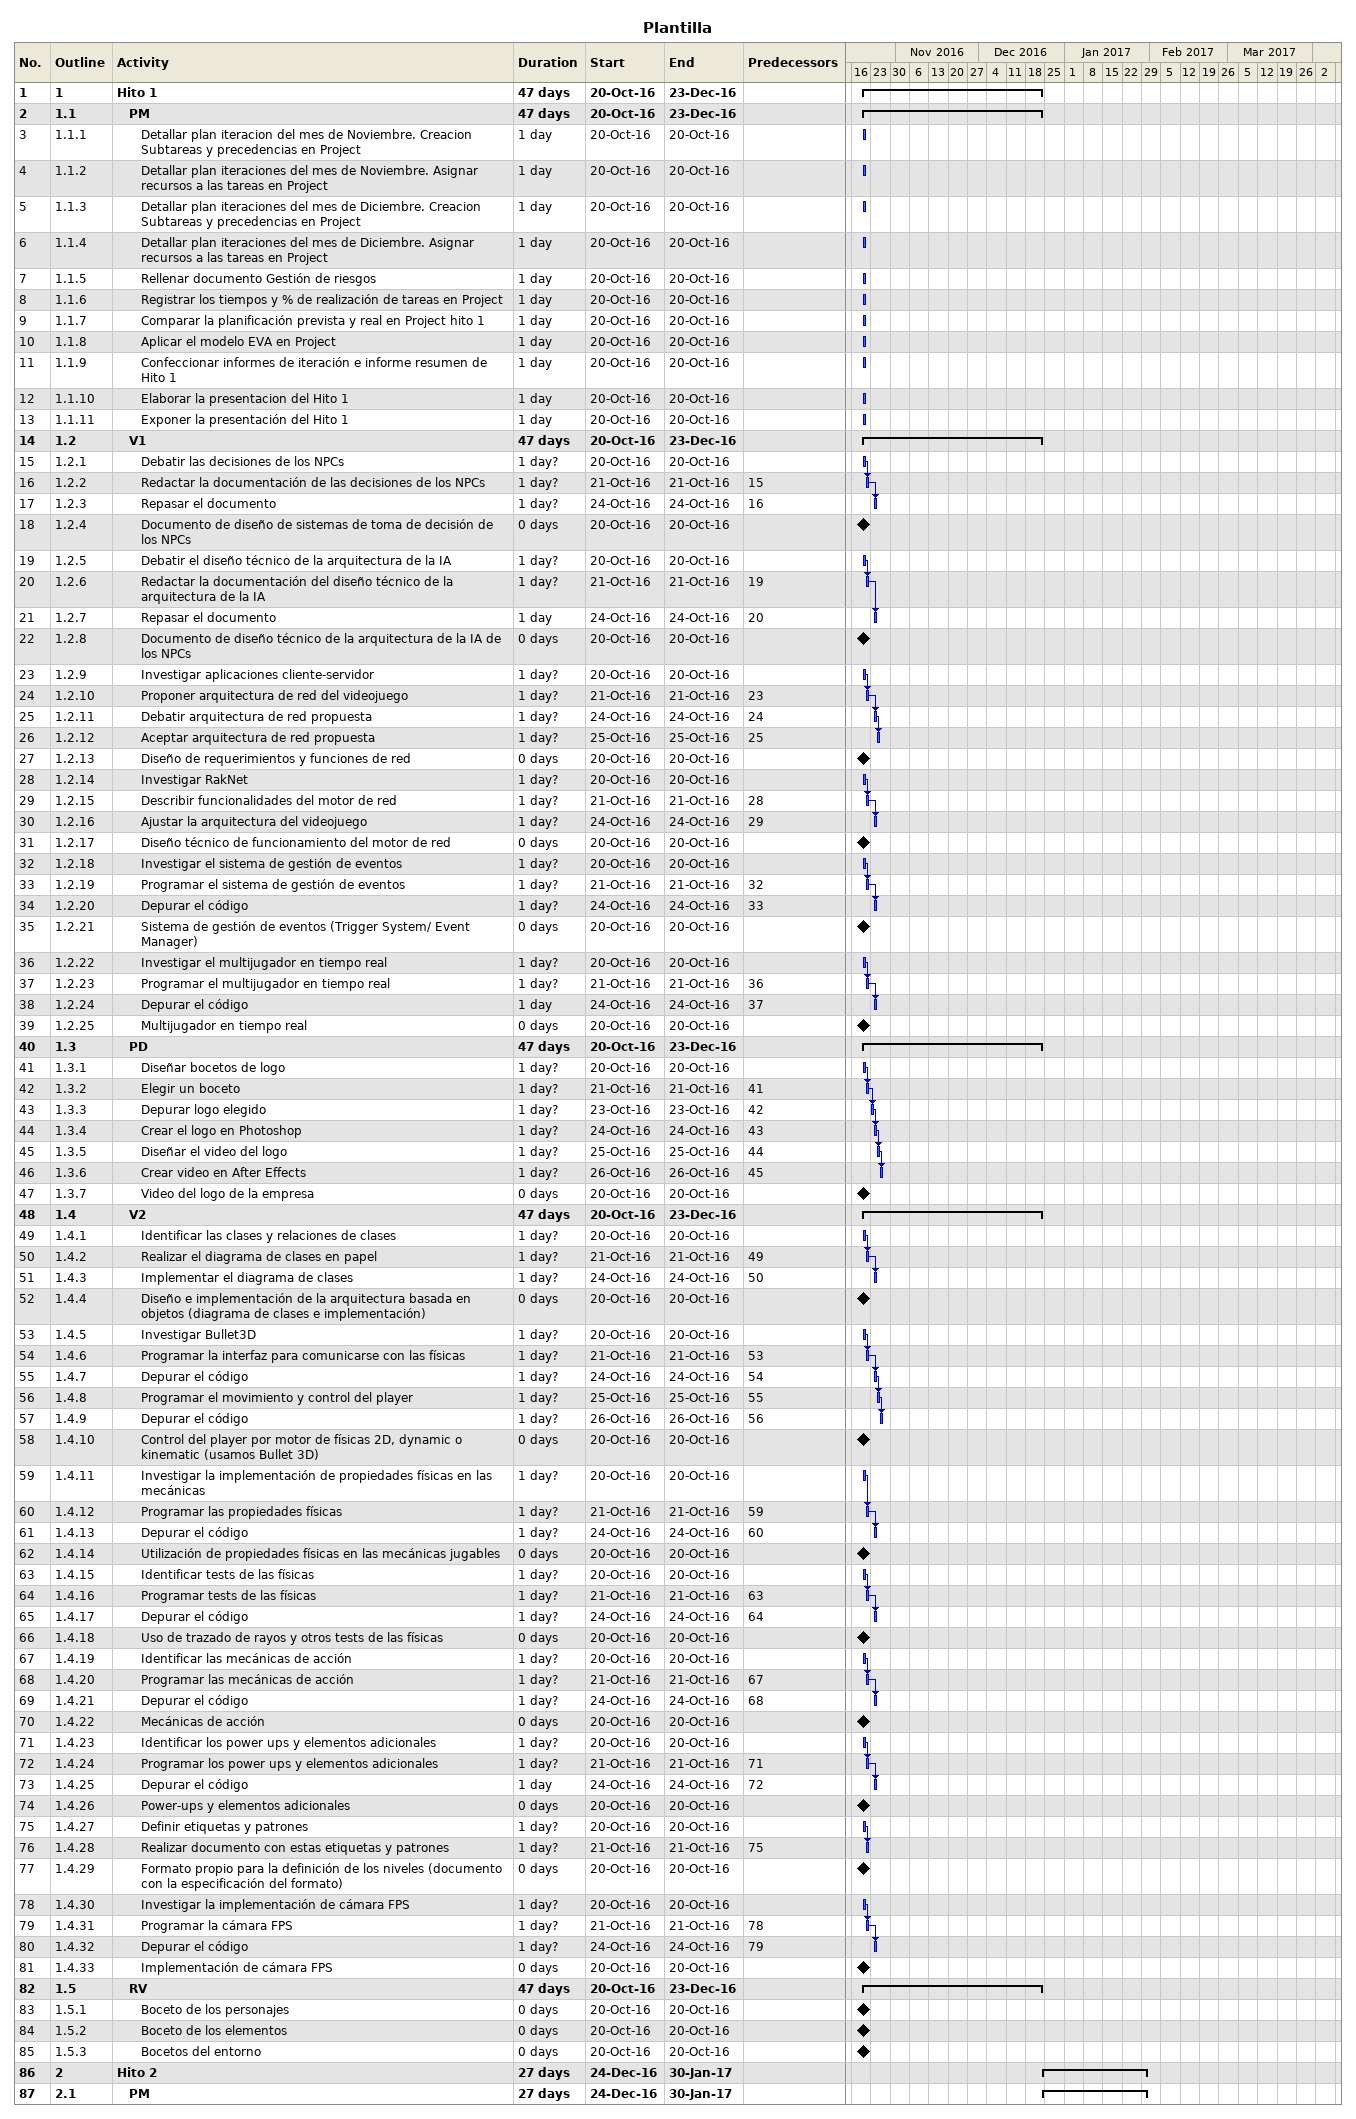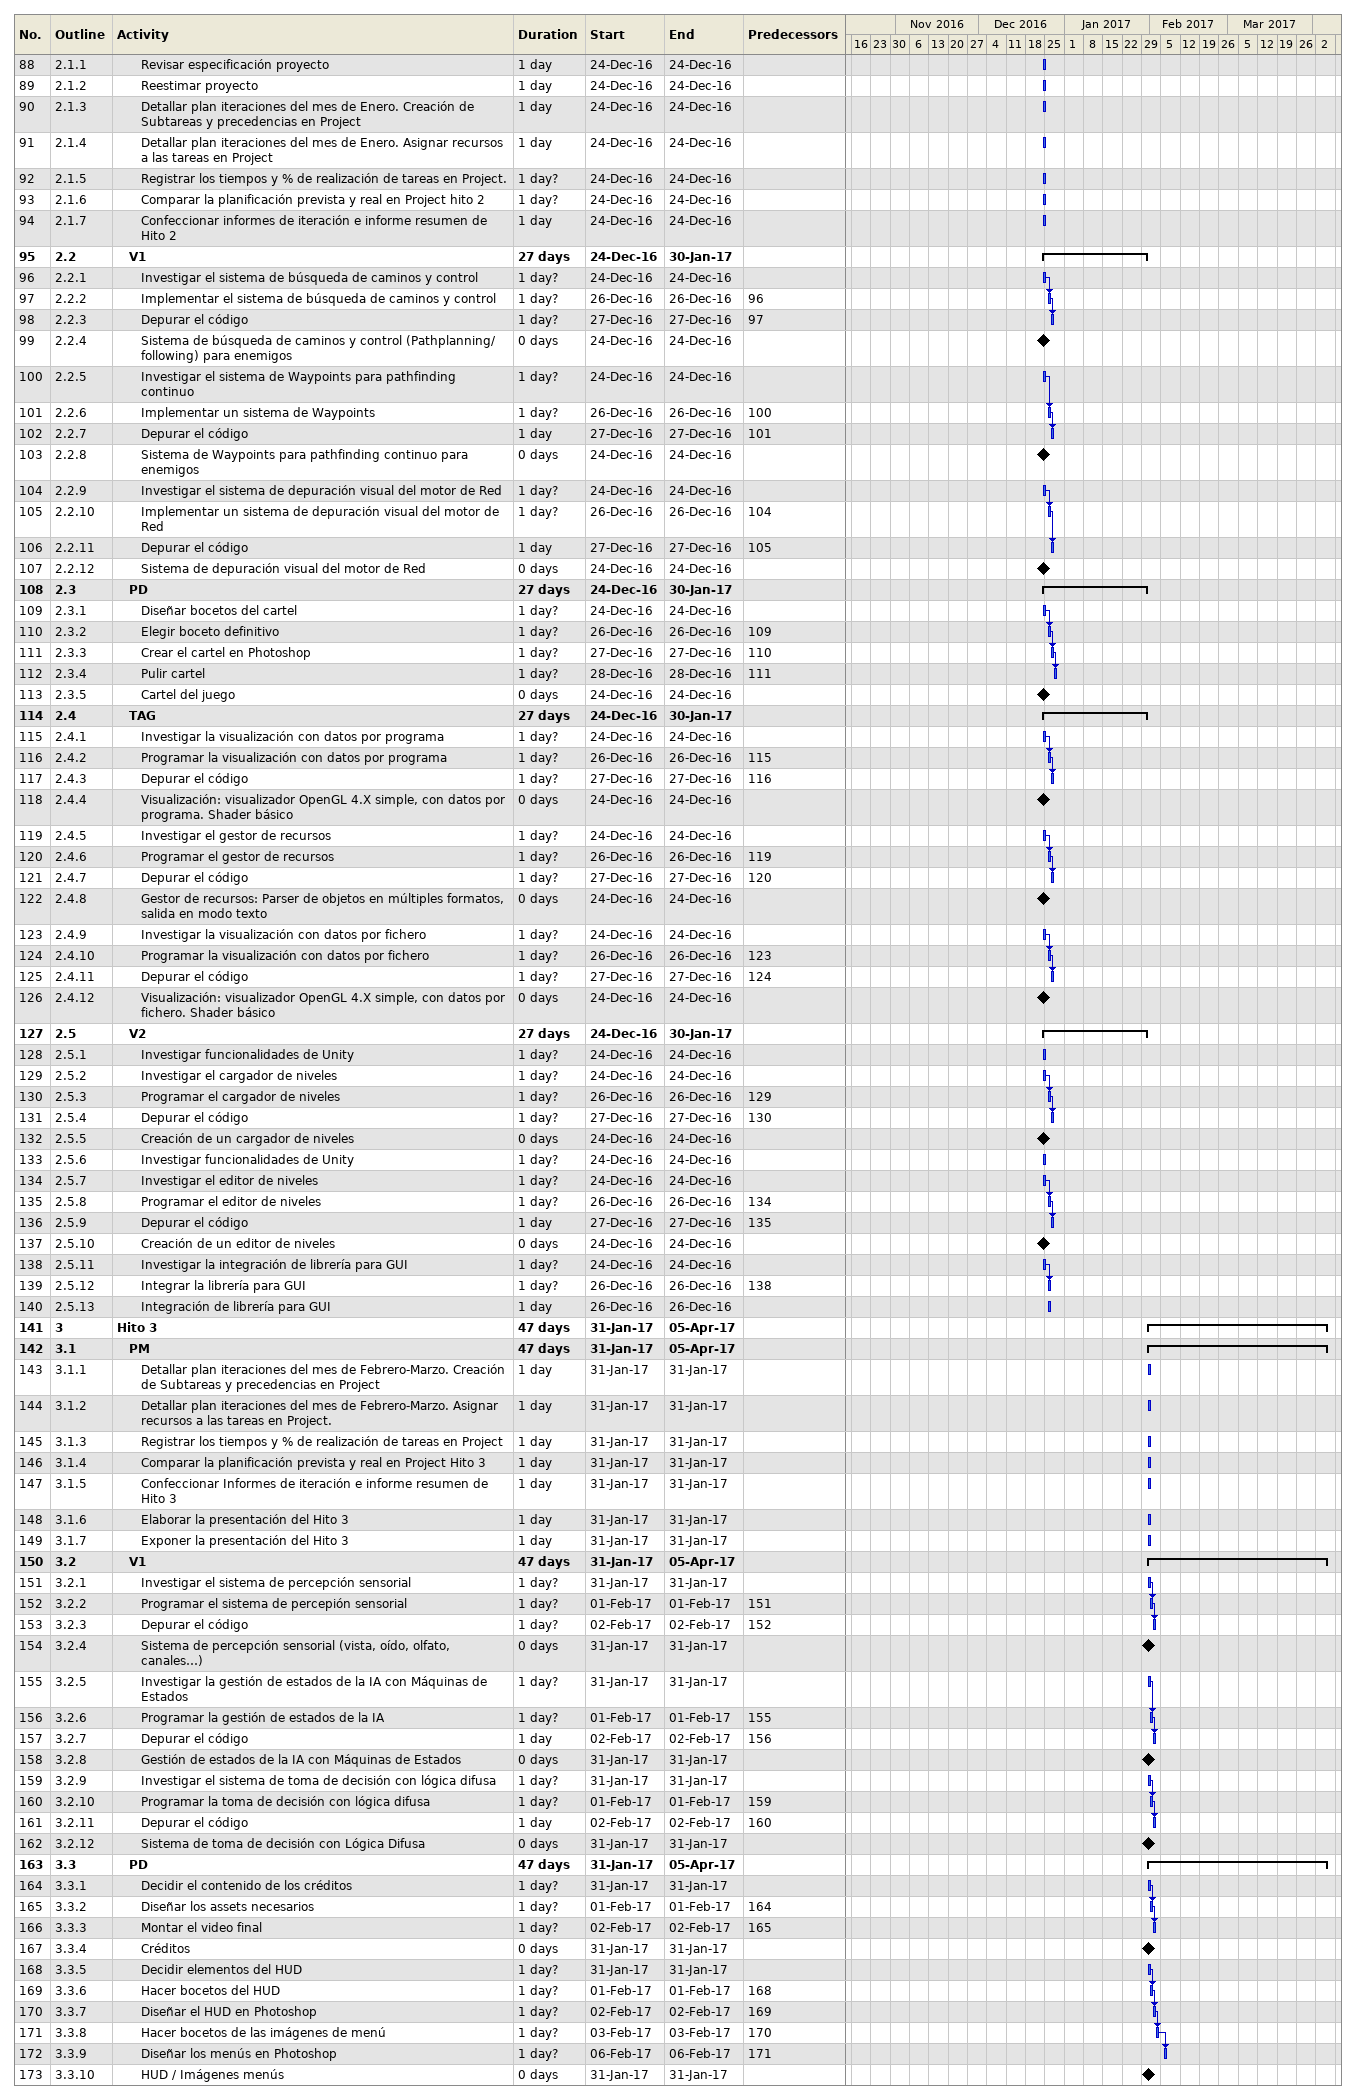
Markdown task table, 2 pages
Plantilla

| ID | WBS | Task | Duration | Start | Finish | Predecessors |
|---|---|---|---|---|---|---|
| 1 | 1 | **Hito 1** | 47d | 2016-10-20 | 2016-12-23 |  |
| 2 | 1.1 | **PM** | 47d | 2016-10-20 | 2016-12-23 |  |
| 3 | 1.1.1 | Detallar plan iteracion del mes de Noviembre. Creacion Subtareas y precedencias en Project | 1d | 2016-10-20 | 2016-10-20 |  |
| 4 | 1.1.2 | Detallar plan iteraciones del mes de Noviembre. Asignar recursos a las tareas en Project | 1d | 2016-10-20 | 2016-10-20 |  |
| 5 | 1.1.3 | Detallar plan iteraciones del mes de Diciembre. Creacion Subtareas y precedencias en Project | 1d | 2016-10-20 | 2016-10-20 |  |
| 6 | 1.1.4 | Detallar plan iteraciones del mes de Diciembre. Asignar recursos a las tareas en Project | 1d | 2016-10-20 | 2016-10-20 |  |
| 7 | 1.1.5 | Rellenar documento Gestión de riesgos | 1d | 2016-10-20 | 2016-10-20 |  |
| 8 | 1.1.6 | Registrar los tiempos y % de realización de tareas en Project | 1d | 2016-10-20 | 2016-10-20 |  |
| 9 | 1.1.7 | Comparar la planificación prevista y real en Project hito 1 | 1d | 2016-10-20 | 2016-10-20 |  |
| 10 | 1.1.8 | Aplicar el modelo EVA en Project | 1d | 2016-10-20 | 2016-10-20 |  |
| 11 | 1.1.9 | Confeccionar informes de iteración e informe resumen de Hito 1 | 1d | 2016-10-20 | 2016-10-20 |  |
| 12 | 1.1.10 | Elaborar la presentacion del Hito 1 | 1d | 2016-10-20 | 2016-10-20 |  |
| 13 | 1.1.11 | Exponer la presentación del Hito 1 | 1d | 2016-10-20 | 2016-10-20 |  |
| 14 | 1.2 | **V1** | 47d | 2016-10-20 | 2016-12-23 |  |
| 15 | 1.2.1 | Debatir las decisiones de los NPCs | 1d? | 2016-10-20 | 2016-10-20 |  |
| 16 | 1.2.2 | Redactar la documentación de las decisiones de los NPCs | 1d? | 2016-10-21 | 2016-10-21 | 15 |
| 17 | 1.2.3 | Repasar el documento | 1d? | 2016-10-24 | 2016-10-24 | 16 |
| 18 | 1.2.4 | Documento de diseño de sistemas de toma de decisión de los NPCs | 0d | 2016-10-20 | 2016-10-20 |  |
| 19 | 1.2.5 | Debatir el diseño técnico de la arquitectura de la IA | 1d? | 2016-10-20 | 2016-10-20 |  |
| 20 | 1.2.6 | Redactar la documentación del diseño técnico de la arquitectura de la IA | 1d? | 2016-10-21 | 2016-10-21 | 19 |
| 21 | 1.2.7 | Repasar el documento | 1d | 2016-10-24 | 2016-10-24 | 20 |
| 22 | 1.2.8 | Documento de diseño técnico de la arquitectura de la IA de los NPCs | 0d | 2016-10-20 | 2016-10-20 |  |
| 23 | 1.2.9 | Investigar aplicaciones cliente-servidor | 1d? | 2016-10-20 | 2016-10-20 |  |
| 24 | 1.2.10 | Proponer arquitectura de red del videojuego | 1d? | 2016-10-21 | 2016-10-21 | 23 |
| 25 | 1.2.11 | Debatir arquitectura de red propuesta | 1d? | 2016-10-24 | 2016-10-24 | 24 |
| 26 | 1.2.12 | Aceptar arquitectura de red propuesta | 1d? | 2016-10-25 | 2016-10-25 | 25 |
| 27 | 1.2.13 | Diseño de requerimientos y funciones de red | 0d | 2016-10-20 | 2016-10-20 |  |
| 28 | 1.2.14 | Investigar RakNet | 1d? | 2016-10-20 | 2016-10-20 |  |
| 29 | 1.2.15 | Describir funcionalidades del motor de red | 1d? | 2016-10-21 | 2016-10-21 | 28 |
| 30 | 1.2.16 | Ajustar la arquitectura del videojuego | 1d? | 2016-10-24 | 2016-10-24 | 29 |
| 31 | 1.2.17 | Diseño técnico de funcionamiento del motor de red | 0d | 2016-10-20 | 2016-10-20 |  |
| 32 | 1.2.18 | Investigar el sistema de gestión de eventos | 1d? | 2016-10-20 | 2016-10-20 |  |
| 33 | 1.2.19 | Programar el sistema de gestión de eventos | 1d? | 2016-10-21 | 2016-10-21 | 32 |
| 34 | 1.2.20 | Depurar el código | 1d? | 2016-10-24 | 2016-10-24 | 33 |
| 35 | 1.2.21 | Sistema de gestión de eventos (Trigger System/ Event Manager) | 0d | 2016-10-20 | 2016-10-20 |  |
| 36 | 1.2.22 | Investigar el multijugador en tiempo real | 1d? | 2016-10-20 | 2016-10-20 |  |
| 37 | 1.2.23 | Programar el multijugador en tiempo real | 1d? | 2016-10-21 | 2016-10-21 | 36 |
| 38 | 1.2.24 | Depurar el código | 1d | 2016-10-24 | 2016-10-24 | 37 |
| 39 | 1.2.25 | Multijugador en tiempo real | 0d | 2016-10-20 | 2016-10-20 |  |
| 40 | 1.3 | **PD** | 47d | 2016-10-20 | 2016-12-23 |  |
| 41 | 1.3.1 | Diseñar bocetos de logo | 1d? | 2016-10-20 | 2016-10-20 |  |
| 42 | 1.3.2 | Elegir un boceto | 1d? | 2016-10-21 | 2016-10-21 | 41 |
| 43 | 1.3.3 | Depurar logo elegido | 1d? | 2016-10-23 | 2016-10-23 | 42 |
| 44 | 1.3.4 | Crear el logo en Photoshop | 1d? | 2016-10-24 | 2016-10-24 | 43 |
| 45 | 1.3.5 | Diseñar el video del logo | 1d? | 2016-10-25 | 2016-10-25 | 44 |
| 46 | 1.3.6 | Crear video en After Effects | 1d? | 2016-10-26 | 2016-10-26 | 45 |
| 47 | 1.3.7 | Video del logo de la empresa | 0d | 2016-10-20 | 2016-10-20 |  |
| 48 | 1.4 | **V2** | 47d | 2016-10-20 | 2016-12-23 |  |
| 49 | 1.4.1 | Identificar las clases y relaciones de clases | 1d? | 2016-10-20 | 2016-10-20 |  |
| 50 | 1.4.2 | Realizar el diagrama de clases en papel | 1d? | 2016-10-21 | 2016-10-21 | 49 |
| 51 | 1.4.3 | Implementar el diagrama de clases | 1d? | 2016-10-24 | 2016-10-24 | 50 |
| 52 | 1.4.4 | Diseño e implementación de la arquitectura basada en objetos (diagrama de clases e implementación) | 0d | 2016-10-20 | 2016-10-20 |  |
| 53 | 1.4.5 | Investigar Bullet3D | 1d? | 2016-10-20 | 2016-10-20 |  |
| 54 | 1.4.6 | Programar la interfaz para comunicarse con las físicas | 1d? | 2016-10-21 | 2016-10-21 | 53 |
| 55 | 1.4.7 | Depurar el código | 1d? | 2016-10-24 | 2016-10-24 | 54 |
| 56 | 1.4.8 | Programar el movimiento y control del player | 1d? | 2016-10-25 | 2016-10-25 | 55 |
| 57 | 1.4.9 | Depurar el código | 1d? | 2016-10-26 | 2016-10-26 | 56 |
| 58 | 1.4.10 | Control del player por motor de físicas 2D, dynamic o kinematic (usamos Bullet 3D) | 0d | 2016-10-20 | 2016-10-20 |  |
| 59 | 1.4.11 | Investigar la implementación de propiedades físicas en las mecánicas | 1d? | 2016-10-20 | 2016-10-20 |  |
| 60 | 1.4.12 | Programar las propiedades físicas | 1d? | 2016-10-21 | 2016-10-21 | 59 |
| 61 | 1.4.13 | Depurar el código | 1d? | 2016-10-24 | 2016-10-24 | 60 |
| 62 | 1.4.14 | Utilización de propiedades físicas en las mecánicas jugables | 0d | 2016-10-20 | 2016-10-20 |  |
| 63 | 1.4.15 | Identificar tests de las físicas | 1d? | 2016-10-20 | 2016-10-20 |  |
| 64 | 1.4.16 | Programar tests de las físicas | 1d? | 2016-10-21 | 2016-10-21 | 63 |
| 65 | 1.4.17 | Depurar el código | 1d? | 2016-10-24 | 2016-10-24 | 64 |
| 66 | 1.4.18 | Uso de trazado de rayos y otros tests de las físicas | 0d | 2016-10-20 | 2016-10-20 |  |
| 67 | 1.4.19 | Identificar las mecánicas de acción | 1d? | 2016-10-20 | 2016-10-20 |  |
| 68 | 1.4.20 | Programar las mecánicas de acción | 1d? | 2016-10-21 | 2016-10-21 | 67 |
| 69 | 1.4.21 | Depurar el código | 1d? | 2016-10-24 | 2016-10-24 | 68 |
| 70 | 1.4.22 | Mecánicas de acción | 0d | 2016-10-20 | 2016-10-20 |  |
| 71 | 1.4.23 | Identificar los power ups y elementos adicionales | 1d? | 2016-10-20 | 2016-10-20 |  |
| 72 | 1.4.24 | Programar los power ups y elementos adicionales | 1d? | 2016-10-21 | 2016-10-21 | 71 |
| 73 | 1.4.25 | Depurar el código | 1d | 2016-10-24 | 2016-10-24 | 72 |
| 74 | 1.4.26 | Power-ups y elementos adicionales | 0d | 2016-10-20 | 2016-10-20 |  |
| 75 | 1.4.27 | Definir etiquetas y patrones | 1d? | 2016-10-20 | 2016-10-20 |  |
| 76 | 1.4.28 | Realizar documento con estas etiquetas y patrones | 1d? | 2016-10-21 | 2016-10-21 | 75 |
| 77 | 1.4.29 | Formato propio para la definición de los niveles (documento con la especificación del formato) | 0d | 2016-10-20 | 2016-10-20 |  |
| 78 | 1.4.30 | Investigar la implementación de cámara FPS | 1d? | 2016-10-20 | 2016-10-20 |  |
| 79 | 1.4.31 | Programar la cámara FPS | 1d? | 2016-10-21 | 2016-10-21 | 78 |
| 80 | 1.4.32 | Depurar el código | 1d? | 2016-10-24 | 2016-10-24 | 79 |
| 81 | 1.4.33 | Implementación de cámara FPS | 0d | 2016-10-20 | 2016-10-20 |  |
| 82 | 1.5 | **RV** | 47d | 2016-10-20 | 2016-12-23 |  |
| 83 | 1.5.1 | Boceto de los personajes | 0d | 2016-10-20 | 2016-10-20 |  |
| 84 | 1.5.2 | Boceto de los elementos | 0d | 2016-10-20 | 2016-10-20 |  |
| 85 | 1.5.3 | Bocetos del entorno | 0d | 2016-10-20 | 2016-10-20 |  |
| 86 | 2 | **Hito 2** | 27d | 2016-12-24 | 2017-01-30 |  |
| 87 | 2.1 | **PM** | 27d | 2016-12-24 | 2017-01-30 |  |
| 88 | 2.1.1 | Revisar especificación proyecto | 1d | 2016-12-24 | 2016-12-24 |  |
| 89 | 2.1.2 | Reestimar proyecto | 1d | 2016-12-24 | 2016-12-24 |  |
| 90 | 2.1.3 | Detallar plan iteraciones del mes de Enero. Creación de Subtareas y precedencias en Project | 1d | 2016-12-24 | 2016-12-24 |  |
| 91 | 2.1.4 | Detallar plan iteraciones del mes de Enero. Asignar recursos a las tareas en Project | 1d | 2016-12-24 | 2016-12-24 |  |
| 92 | 2.1.5 | Registrar los tiempos y % de realización de tareas en Project. | 1d? | 2016-12-24 | 2016-12-24 |  |
| 93 | 2.1.6 | Comparar la planificación prevista y real en Project hito 2 | 1d? | 2016-12-24 | 2016-12-24 |  |
| 94 | 2.1.7 | Confeccionar informes de iteración e informe resumen de Hito 2 | 1d | 2016-12-24 | 2016-12-24 |  |
| 95 | 2.2 | **V1** | 27d | 2016-12-24 | 2017-01-30 |  |
| 96 | 2.2.1 | Investigar el sistema de búsqueda de caminos y control | 1d? | 2016-12-24 | 2016-12-24 |  |
| 97 | 2.2.2 | Implementar el sistema de búsqueda de caminos y control | 1d? | 2016-12-26 | 2016-12-26 | 96 |
| 98 | 2.2.3 | Depurar el código | 1d? | 2016-12-27 | 2016-12-27 | 97 |
| 99 | 2.2.4 | Sistema de búsqueda de caminos y control (Pathplanning/ following) para enemigos | 0d | 2016-12-24 | 2016-12-24 |  |
| 100 | 2.2.5 | Investigar el sistema de Waypoints para pathfinding continuo | 1d? | 2016-12-24 | 2016-12-24 |  |
| 101 | 2.2.6 | Implementar un sistema de Waypoints | 1d? | 2016-12-26 | 2016-12-26 | 100 |
| 102 | 2.2.7 | Depurar el código | 1d | 2016-12-27 | 2016-12-27 | 101 |
| 103 | 2.2.8 | Sistema de Waypoints para pathfinding continuo para enemigos | 0d | 2016-12-24 | 2016-12-24 |  |
| 104 | 2.2.9 | Investigar el sistema de depuración visual del motor de Red | 1d? | 2016-12-24 | 2016-12-24 |  |
| 105 | 2.2.10 | Implementar un sistema de depuración visual del motor de Red | 1d? | 2016-12-26 | 2016-12-26 | 104 |
| 106 | 2.2.11 | Depurar el código | 1d | 2016-12-27 | 2016-12-27 | 105 |
| 107 | 2.2.12 | Sistema de depuración visual del motor de Red | 0d | 2016-12-24 | 2016-12-24 |  |
| 108 | 2.3 | **PD** | 27d | 2016-12-24 | 2017-01-30 |  |
| 109 | 2.3.1 | Diseñar bocetos del cartel | 1d? | 2016-12-24 | 2016-12-24 |  |
| 110 | 2.3.2 | Elegir boceto definitivo | 1d? | 2016-12-26 | 2016-12-26 | 109 |
| 111 | 2.3.3 | Crear el cartel en Photoshop | 1d? | 2016-12-27 | 2016-12-27 | 110 |
| 112 | 2.3.4 | Pulir cartel | 1d? | 2016-12-28 | 2016-12-28 | 111 |
| 113 | 2.3.5 | Cartel del juego | 0d | 2016-12-24 | 2016-12-24 |  |
| 114 | 2.4 | **TAG** | 27d | 2016-12-24 | 2017-01-30 |  |
| 115 | 2.4.1 | Investigar la visualización con datos por programa | 1d? | 2016-12-24 | 2016-12-24 |  |
| 116 | 2.4.2 | Programar la visualización con datos por programa | 1d? | 2016-12-26 | 2016-12-26 | 115 |
| 117 | 2.4.3 | Depurar el código | 1d? | 2016-12-27 | 2016-12-27 | 116 |
| 118 | 2.4.4 | Visualización: visualizador OpenGL 4.X simple, con datos por programa. Shader básico | 0d | 2016-12-24 | 2016-12-24 |  |
| 119 | 2.4.5 | Investigar el gestor de recursos | 1d? | 2016-12-24 | 2016-12-24 |  |
| 120 | 2.4.6 | Programar el gestor de recursos | 1d? | 2016-12-26 | 2016-12-26 | 119 |
| 121 | 2.4.7 | Depurar el código | 1d? | 2016-12-27 | 2016-12-27 | 120 |
| 122 | 2.4.8 | Gestor de recursos: Parser de objetos en múltiples formatos, salida en modo texto | 0d | 2016-12-24 | 2016-12-24 |  |
| 123 | 2.4.9 | Investigar la visualización con datos por fichero | 1d? | 2016-12-24 | 2016-12-24 |  |
| 124 | 2.4.10 | Programar la visualización con datos por fichero | 1d? | 2016-12-26 | 2016-12-26 | 123 |
| 125 | 2.4.11 | Depurar el código | 1d? | 2016-12-27 | 2016-12-27 | 124 |
| 126 | 2.4.12 | Visualización: visualizador OpenGL 4.X simple, con datos por fichero. Shader básico | 0d | 2016-12-24 | 2016-12-24 |  |
| 127 | 2.5 | **V2** | 27d | 2016-12-24 | 2017-01-30 |  |
| 128 | 2.5.1 | Investigar funcionalidades de Unity | 1d? | 2016-12-24 | 2016-12-24 |  |
| 129 | 2.5.2 | Investigar el cargador de niveles | 1d? | 2016-12-24 | 2016-12-24 |  |
| 130 | 2.5.3 | Programar el cargador de niveles | 1d? | 2016-12-26 | 2016-12-26 | 129 |
| 131 | 2.5.4 | Depurar el código | 1d? | 2016-12-27 | 2016-12-27 | 130 |
| 132 | 2.5.5 | Creación de un cargador de niveles | 0d | 2016-12-24 | 2016-12-24 |  |
| 133 | 2.5.6 | Investigar funcionalidades de Unity | 1d? | 2016-12-24 | 2016-12-24 |  |
| 134 | 2.5.7 | Investigar el editor de niveles | 1d? | 2016-12-24 | 2016-12-24 |  |
| 135 | 2.5.8 | Programar el editor de niveles | 1d? | 2016-12-26 | 2016-12-26 | 134 |
| 136 | 2.5.9 | Depurar el código | 1d | 2016-12-27 | 2016-12-27 | 135 |
| 137 | 2.5.10 | Creación de un editor de niveles | 0d | 2016-12-24 | 2016-12-24 |  |
| 138 | 2.5.11 | Investigar la integración de librería para GUI | 1d? | 2016-12-24 | 2016-12-24 |  |
| 139 | 2.5.12 | Integrar la librería para GUI | 1d? | 2016-12-26 | 2016-12-26 | 138 |
| 140 | 2.5.13 | Integración de librería para GUI | 1d | 2016-12-26 | 2016-12-26 |  |
| 141 | 3 | **Hito 3** | 47d | 2017-01-31 | 2017-04-05 |  |
| 142 | 3.1 | **PM** | 47d | 2017-01-31 | 2017-04-05 |  |
| 143 | 3.1.1 | Detallar plan iteraciones del mes de Febrero-Marzo. Creación de Subtareas y precedencias en Project | 1d | 2017-01-31 | 2017-01-31 |  |
| 144 | 3.1.2 | Detallar plan iteraciones del mes de Febrero-Marzo. Asignar recursos a las tareas en Project. | 1d | 2017-01-31 | 2017-01-31 |  |
| 145 | 3.1.3 | Registrar los tiempos y % de realización de tareas en Project | 1d | 2017-01-31 | 2017-01-31 |  |
| 146 | 3.1.4 | Comparar la planificación prevista y real en Project Hito 3 | 1d | 2017-01-31 | 2017-01-31 |  |
| 147 | 3.1.5 | Confeccionar Informes de iteración e informe resumen de Hito 3 | 1d | 2017-01-31 | 2017-01-31 |  |
| 148 | 3.1.6 | Elaborar la presentación del Hito 3 | 1d | 2017-01-31 | 2017-01-31 |  |
| 149 | 3.1.7 | Exponer la presentación del Hito 3 | 1d | 2017-01-31 | 2017-01-31 |  |
| 150 | 3.2 | **V1** | 47d | 2017-01-31 | 2017-04-05 |  |
| 151 | 3.2.1 | Investigar el sistema de percepción sensorial | 1d? | 2017-01-31 | 2017-01-31 |  |
| 152 | 3.2.2 | Programar el sistema de percepión sensorial | 1d? | 2017-02-01 | 2017-02-01 | 151 |
| 153 | 3.2.3 | Depurar el código | 1d? | 2017-02-02 | 2017-02-02 | 152 |
| 154 | 3.2.4 | Sistema de percepción sensorial (vista, oído, olfato, canales…) | 0d | 2017-01-31 | 2017-01-31 |  |
| 155 | 3.2.5 | Investigar la gestión de estados de la IA con Máquinas de Estados | 1d? | 2017-01-31 | 2017-01-31 |  |
| 156 | 3.2.6 | Programar la gestión de estados de la IA | 1d? | 2017-02-01 | 2017-02-01 | 155 |
| 157 | 3.2.7 | Depurar el código | 1d | 2017-02-02 | 2017-02-02 | 156 |
| 158 | 3.2.8 | Gestión de estados de la IA con Máquinas de Estados | 0d | 2017-01-31 | 2017-01-31 |  |
| 159 | 3.2.9 | Investigar el sistema de toma de decisión con lógica difusa | 1d? | 2017-01-31 | 2017-01-31 |  |
| 160 | 3.2.10 | Programar la toma de decisión con lógica difusa | 1d? | 2017-02-01 | 2017-02-01 | 159 |
| 161 | 3.2.11 | Depurar el código | 1d | 2017-02-02 | 2017-02-02 | 160 |
| 162 | 3.2.12 | Sistema de toma de decisión con Lógica Difusa | 0d | 2017-01-31 | 2017-01-31 |  |
| 163 | 3.3 | **PD** | 47d | 2017-01-31 | 2017-04-05 |  |
| 164 | 3.3.1 | Decidir el contenido de los créditos | 1d? | 2017-01-31 | 2017-01-31 |  |
| 165 | 3.3.2 | Diseñar los assets necesarios | 1d? | 2017-02-01 | 2017-02-01 | 164 |
| 166 | 3.3.3 | Montar el video final | 1d? | 2017-02-02 | 2017-02-02 | 165 |
| 167 | 3.3.4 | Créditos | 0d | 2017-01-31 | 2017-01-31 |  |
| 168 | 3.3.5 | Decidir elementos del HUD | 1d? | 2017-01-31 | 2017-01-31 |  |
| 169 | 3.3.6 | Hacer bocetos del HUD | 1d? | 2017-02-01 | 2017-02-01 | 168 |
| 170 | 3.3.7 | Diseñar el HUD en Photoshop | 1d? | 2017-02-02 | 2017-02-02 | 169 |
| 171 | 3.3.8 | Hacer bocetos de las imágenes de menú | 1d? | 2017-02-03 | 2017-02-03 | 170 |
| 172 | 3.3.9 | Diseñar los menús en Photoshop | 1d? | 2017-02-06 | 2017-02-06 | 171 |
| 173 | 3.3.10 | HUD / Imágenes menús | 0d | 2017-01-31 | 2017-01-31 |  |
